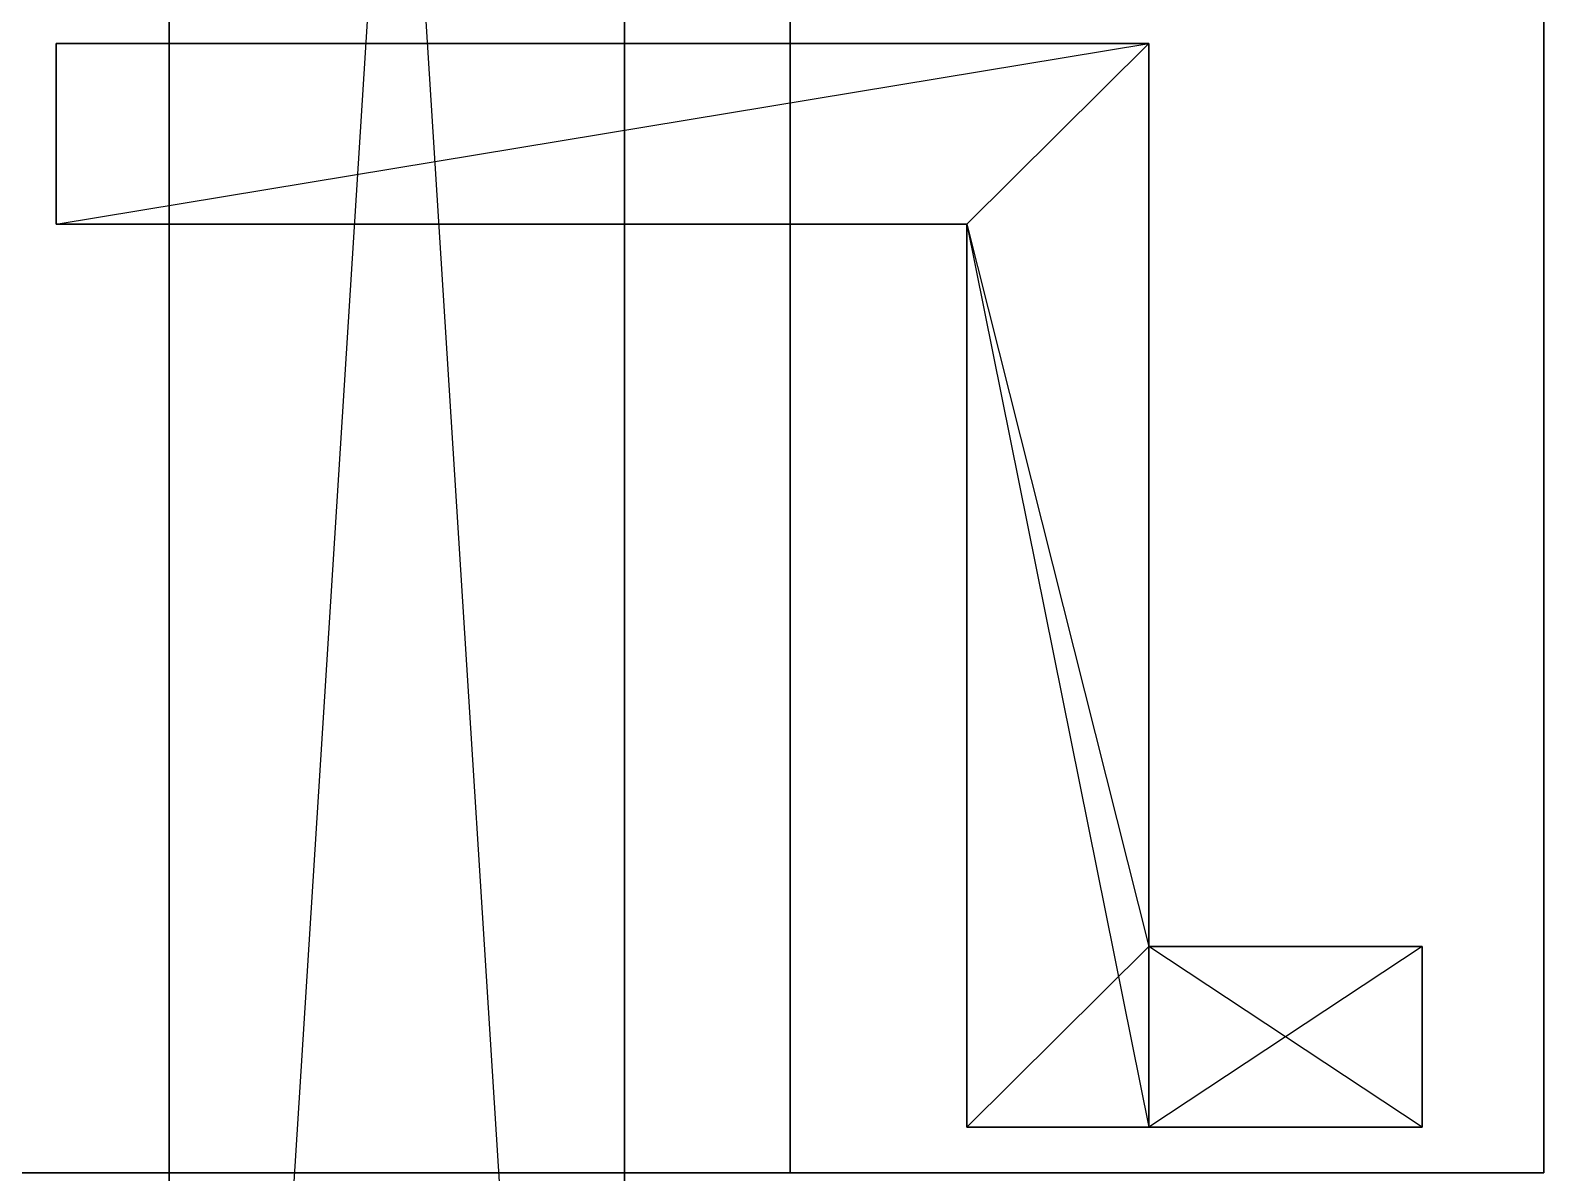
# Model space of a CAD drawing. Extents: x -3564 to 3564, y -219 to 258.
# Drawn here: x -2795.8 to -2730.4, y 19.7 to 69.1 of the extents above; entities that cross this region are included whole.
import ezdxf

# ---------------------------------------------------------------- set-up
doc = ezdxf.new("R2010")
doc.units = 0
doc.layers.add('UB3D', color=1, linetype='CONTINUOUS')

msp = doc.modelspace()

# ---------------------------------------------------------------- linework, layer by layer
at = {"layer": 'UB3D', "color": 254}
for points in [[(-2789.84252, -66.272953, 409.84252), (-2789.84252, -66.272953, 390.15748), (-2789.84252, 245.406811, 409.84252)], [(-2789.84252, -66.272953, 390.15748), (-2789.84252, 245.406811, 409.84252), (-2789.84252, 245.406811, 390.15748)], [(-2789.84252, -66.272953, 390.15748), (-2770.15748, -66.272953, 390.15748), (-2789.84252, 245.406811, 390.15748)], [(-2770.15748, -66.272953, 390.15748), (-2789.84252, 245.406811, 390.15748), (-2770.15748, 245.406811, 390.15748)], [(-2770.15748, -66.272953, 409.84252), (-2789.84252, -66.272953, 409.84252), (-2770.15748, 245.406811, 409.84252)], [(-2789.84252, -66.272953, 409.84252), (-2770.15748, 245.406811, 409.84252), (-2789.84252, 245.406811, 409.84252)], [(-2789.84252, -66.272953, 309.84252), (-2789.84252, -66.272953, 290.15748), (-2789.84252, 245.406811, 309.84252)], [(-2789.84252, -66.272953, 290.15748), (-2789.84252, 245.406811, 309.84252), (-2789.84252, 245.406811, 290.15748)], [(-2789.84252, -66.272953, 290.15748), (-2770.15748, -66.272953, 290.15748), (-2789.84252, 245.406811, 290.15748)], [(-2770.15748, -66.272953, 290.15748), (-2789.84252, 245.406811, 290.15748), (-2770.15748, 245.406811, 290.15748)], [(-2770.15748, -66.272953, 309.84252), (-2789.84252, -66.272953, 309.84252), (-2770.15748, 245.406811, 309.84252)], [(-2789.84252, -66.272953, 309.84252), (-2770.15748, 245.406811, 309.84252), (-2789.84252, 245.406811, 309.84252)], [(-2789.84252, -66.272953, 209.84252), (-2789.84252, -66.272953, 190.15748), (-2789.84252, 245.406811, 209.84252)], [(-2789.84252, -66.272953, 190.15748), (-2789.84252, 245.406811, 209.84252), (-2789.84252, 245.406811, 190.15748)], [(-2789.84252, -66.272953, 190.15748), (-2770.15748, -66.272953, 190.15748), (-2789.84252, 245.406811, 190.15748)], [(-2770.15748, -66.272953, 190.15748), (-2789.84252, 245.406811, 190.15748), (-2770.15748, 245.406811, 190.15748)], [(-2770.15748, -66.272953, 209.84252), (-2789.84252, -66.272953, 209.84252), (-2770.15748, 245.406811, 209.84252)], [(-2789.84252, -66.272953, 209.84252), (-2770.15748, 245.406811, 209.84252), (-2789.84252, 245.406811, 209.84252)], [(-2789.84252, -66.272953, 509.84252), (-2789.84252, -66.272953, 490.15748), (-2789.84252, 245.406811, 509.84252)], [(-2789.84252, -66.272953, 490.15748), (-2789.84252, 245.406811, 509.84252), (-2789.84252, 245.406811, 490.15748)], [(-2789.84252, -66.272953, 490.15748), (-2770.15748, -66.272953, 490.15748), (-2789.84252, 245.406811, 490.15748)], [(-2770.15748, -66.272953, 490.15748), (-2789.84252, 245.406811, 490.15748), (-2770.15748, 245.406811, 490.15748)], [(-2770.15748, -66.272953, 509.84252), (-2789.84252, -66.272953, 509.84252), (-2770.15748, 245.406811, 509.84252)], [(-2789.84252, -66.272953, 509.84252), (-2770.15748, 245.406811, 509.84252), (-2789.84252, 245.406811, 509.84252)], [(-2770.15748, -66.272953, 390.15748), (-2770.15748, -66.272953, 409.84252), (-2770.15748, 245.406811, 390.15748)], [(-2770.15748, -66.272953, 409.84252), (-2770.15748, 245.406811, 390.15748), (-2770.15748, 245.406811, 409.84252)], [(-2770.15748, -66.272953, 290.15748), (-2770.15748, -66.272953, 309.84252), (-2770.15748, 245.406811, 290.15748)], [(-2770.15748, -66.272953, 309.84252), (-2770.15748, 245.406811, 290.15748), (-2770.15748, 245.406811, 309.84252)], [(-2770.15748, -66.272953, 190.15748), (-2770.15748, -66.272953, 209.84252), (-2770.15748, 245.406811, 190.15748)], [(-2770.15748, -66.272953, 209.84252), (-2770.15748, 245.406811, 190.15748), (-2770.15748, 245.406811, 209.84252)], [(-2770.15748, -66.272953, 490.15748), (-2770.15748, -66.272953, 509.84252), (-2770.15748, 245.406811, 490.15748)], [(-2770.15748, -66.272953, 509.84252), (-2770.15748, 245.406811, 490.15748), (-2770.15748, 245.406811, 509.84252)], [(-2794.724409, 60.698819, -962.874016), (-2794.724409, 60.698819, -947.125984), (-2794.724409, 68.507913, -962.874016)], [(-2794.724409, 60.698819, -947.125984), (-2794.724409, 68.507913, -962.874016), (-2794.724409, 68.507913, -947.125984)], [(-2794.724409, 68.507913, -962.874016), (-2794.724409, 68.507913, -947.125984), (-2747.480315, 68.507913, -962.874016)], [(-2794.724409, 68.507913, -947.125984), (-2747.480315, 68.507913, -962.874016), (-2747.480315, 68.507913, -947.125984)], [(-2747.480315, 68.507913, -962.874016), (-2755.354331, 60.698819, -962.874016), (-2794.724409, 60.698819, -962.874016)], [(-2755.354331, 60.698819, -962.874016), (-2794.724409, 60.698819, -962.874016), (-2747.480315, 68.507913, -962.874016)], [(-2794.724409, 60.698819, -962.874016), (-2747.480315, 68.507913, -962.874016), (-2794.724409, 68.507913, -962.874016)], [(-2747.480315, 68.507913, -962.874016), (-2794.724409, 68.507913, -962.874016), (-2794.724409, 60.698819, -962.874016)], [(-2747.480315, 68.507913, -947.125984), (-2755.354331, 60.698819, -947.125984), (-2794.724409, 60.698819, -947.125984)], [(-2755.354331, 60.698819, -947.125984), (-2794.724409, 60.698819, -947.125984), (-2747.480315, 68.507913, -947.125984)], [(-2794.724409, 60.698819, -947.125984), (-2747.480315, 68.507913, -947.125984), (-2794.724409, 68.507913, -947.125984)], [(-2747.480315, 68.507913, -947.125984), (-2794.724409, 68.507913, -947.125984), (-2794.724409, 60.698819, -947.125984)], [(-2794.724409, 60.698819, -887.874016), (-2794.724409, 60.698819, -872.125984), (-2794.724409, 68.507913, -887.874016)], [(-2794.724409, 60.698819, -872.125984), (-2794.724409, 68.507913, -887.874016), (-2794.724409, 68.507913, -872.125984)], [(-2794.724409, 68.507913, -887.874016), (-2794.724409, 68.507913, -872.125984), (-2747.480315, 68.507913, -887.874016)], [(-2794.724409, 68.507913, -872.125984), (-2747.480315, 68.507913, -887.874016), (-2747.480315, 68.507913, -872.125984)], [(-2747.480315, 68.507913, -887.874016), (-2755.354331, 60.698819, -887.874016), (-2794.724409, 60.698819, -887.874016)], [(-2755.354331, 60.698819, -887.874016), (-2794.724409, 60.698819, -887.874016), (-2747.480315, 68.507913, -887.874016)], [(-2794.724409, 60.698819, -887.874016), (-2747.480315, 68.507913, -887.874016), (-2794.724409, 68.507913, -887.874016)], [(-2747.480315, 68.507913, -887.874016), (-2794.724409, 68.507913, -887.874016), (-2794.724409, 60.698819, -887.874016)], [(-2747.480315, 68.507913, -872.125984), (-2755.354331, 60.698819, -872.125984), (-2794.724409, 60.698819, -872.125984)], [(-2755.354331, 60.698819, -872.125984), (-2794.724409, 60.698819, -872.125984), (-2747.480315, 68.507913, -872.125984)], [(-2794.724409, 60.698819, -872.125984), (-2747.480315, 68.507913, -872.125984), (-2794.724409, 68.507913, -872.125984)], [(-2747.480315, 68.507913, -872.125984), (-2794.724409, 68.507913, -872.125984), (-2794.724409, 60.698819, -872.125984)], [(-2794.724409, 60.698819, -812.874016), (-2794.724409, 60.698819, -797.125984), (-2794.724409, 68.507913, -812.874016)], [(-2794.724409, 60.698819, -797.125984), (-2794.724409, 68.507913, -812.874016), (-2794.724409, 68.507913, -797.125984)], [(-2794.724409, 68.507913, -812.874016), (-2794.724409, 68.507913, -797.125984), (-2747.480315, 68.507913, -812.874016)], [(-2794.724409, 68.507913, -797.125984), (-2747.480315, 68.507913, -812.874016), (-2747.480315, 68.507913, -797.125984)], [(-2747.480315, 68.507913, -812.874016), (-2755.354331, 60.698819, -812.874016), (-2794.724409, 60.698819, -812.874016)], [(-2755.354331, 60.698819, -812.874016), (-2794.724409, 60.698819, -812.874016), (-2747.480315, 68.507913, -812.874016)], [(-2794.724409, 60.698819, -812.874016), (-2747.480315, 68.507913, -812.874016), (-2794.724409, 68.507913, -812.874016)], [(-2747.480315, 68.507913, -812.874016), (-2794.724409, 68.507913, -812.874016), (-2794.724409, 60.698819, -812.874016)], [(-2747.480315, 68.507913, -797.125984), (-2755.354331, 60.698819, -797.125984), (-2794.724409, 60.698819, -797.125984)], [(-2755.354331, 60.698819, -797.125984), (-2794.724409, 60.698819, -797.125984), (-2747.480315, 68.507913, -797.125984)], [(-2794.724409, 60.698819, -797.125984), (-2747.480315, 68.507913, -797.125984), (-2794.724409, 68.507913, -797.125984)], [(-2747.480315, 68.507913, -797.125984), (-2794.724409, 68.507913, -797.125984), (-2794.724409, 60.698819, -797.125984)], [(-2794.724409, 60.698819, -1202.874016), (-2794.724409, 60.698819, -1187.125984), (-2794.724409, 68.507913, -1202.874016)], [(-2794.724409, 60.698819, -1187.125984), (-2794.724409, 68.507913, -1202.874016), (-2794.724409, 68.507913, -1187.125984)], [(-2794.724409, 68.507913, -1202.874016), (-2794.724409, 68.507913, -1187.125984), (-2747.480315, 68.507913, -1202.874016)], [(-2794.724409, 68.507913, -1187.125984), (-2747.480315, 68.507913, -1202.874016), (-2747.480315, 68.507913, -1187.125984)], [(-2747.480315, 68.507913, -1202.874016), (-2755.354331, 60.698819, -1202.874016), (-2794.724409, 60.698819, -1202.874016)], [(-2755.354331, 60.698819, -1202.874016), (-2794.724409, 60.698819, -1202.874016), (-2747.480315, 68.507913, -1202.874016)], [(-2794.724409, 60.698819, -1202.874016), (-2747.480315, 68.507913, -1202.874016), (-2794.724409, 68.507913, -1202.874016)], [(-2747.480315, 68.507913, -1202.874016), (-2794.724409, 68.507913, -1202.874016), (-2794.724409, 60.698819, -1202.874016)], [(-2747.480315, 68.507913, -1187.125984), (-2755.354331, 60.698819, -1187.125984), (-2794.724409, 60.698819, -1187.125984)], [(-2755.354331, 60.698819, -1187.125984), (-2794.724409, 60.698819, -1187.125984), (-2747.480315, 68.507913, -1187.125984)], [(-2794.724409, 60.698819, -1187.125984), (-2747.480315, 68.507913, -1187.125984), (-2794.724409, 68.507913, -1187.125984)], [(-2747.480315, 68.507913, -1187.125984), (-2794.724409, 68.507913, -1187.125984), (-2794.724409, 60.698819, -1187.125984)], [(-2794.724409, 60.698819, -1127.874016), (-2794.724409, 60.698819, -1112.125984), (-2794.724409, 68.507913, -1127.874016)], [(-2794.724409, 60.698819, -1112.125984), (-2794.724409, 68.507913, -1127.874016), (-2794.724409, 68.507913, -1112.125984)], [(-2794.724409, 68.507913, -1127.874016), (-2794.724409, 68.507913, -1112.125984), (-2747.480315, 68.507913, -1127.874016)], [(-2794.724409, 68.507913, -1112.125984), (-2747.480315, 68.507913, -1127.874016), (-2747.480315, 68.507913, -1112.125984)], [(-2747.480315, 68.507913, -1127.874016), (-2755.354331, 60.698819, -1127.874016), (-2794.724409, 60.698819, -1127.874016)], [(-2755.354331, 60.698819, -1127.874016), (-2794.724409, 60.698819, -1127.874016), (-2747.480315, 68.507913, -1127.874016)], [(-2794.724409, 60.698819, -1127.874016), (-2747.480315, 68.507913, -1127.874016), (-2794.724409, 68.507913, -1127.874016)], [(-2747.480315, 68.507913, -1127.874016), (-2794.724409, 68.507913, -1127.874016), (-2794.724409, 60.698819, -1127.874016)], [(-2747.480315, 68.507913, -1112.125984), (-2755.354331, 60.698819, -1112.125984), (-2794.724409, 60.698819, -1112.125984)], [(-2755.354331, 60.698819, -1112.125984), (-2794.724409, 60.698819, -1112.125984), (-2747.480315, 68.507913, -1112.125984)], [(-2794.724409, 60.698819, -1112.125984), (-2747.480315, 68.507913, -1112.125984), (-2794.724409, 68.507913, -1112.125984)], [(-2747.480315, 68.507913, -1112.125984), (-2794.724409, 68.507913, -1112.125984), (-2794.724409, 60.698819, -1112.125984)], [(-2794.724409, 60.698819, -1052.874016), (-2794.724409, 60.698819, -1037.125984), (-2794.724409, 68.507913, -1052.874016)], [(-2794.724409, 60.698819, -1037.125984), (-2794.724409, 68.507913, -1052.874016), (-2794.724409, 68.507913, -1037.125984)], [(-2794.724409, 68.507913, -1052.874016), (-2794.724409, 68.507913, -1037.125984), (-2747.480315, 68.507913, -1052.874016)], [(-2794.724409, 68.507913, -1037.125984), (-2747.480315, 68.507913, -1052.874016), (-2747.480315, 68.507913, -1037.125984)], [(-2747.480315, 68.507913, -1052.874016), (-2755.354331, 60.698819, -1052.874016), (-2794.724409, 60.698819, -1052.874016)], [(-2755.354331, 60.698819, -1052.874016), (-2794.724409, 60.698819, -1052.874016), (-2747.480315, 68.507913, -1052.874016)], [(-2794.724409, 60.698819, -1052.874016), (-2747.480315, 68.507913, -1052.874016), (-2794.724409, 68.507913, -1052.874016)], [(-2747.480315, 68.507913, -1052.874016), (-2794.724409, 68.507913, -1052.874016), (-2794.724409, 60.698819, -1052.874016)], [(-2747.480315, 68.507913, -1037.125984), (-2755.354331, 60.698819, -1037.125984), (-2794.724409, 60.698819, -1037.125984)], [(-2755.354331, 60.698819, -1037.125984), (-2794.724409, 60.698819, -1037.125984), (-2747.480315, 68.507913, -1037.125984)], [(-2794.724409, 60.698819, -1037.125984), (-2747.480315, 68.507913, -1037.125984), (-2794.724409, 68.507913, -1037.125984)], [(-2747.480315, 68.507913, -1037.125984), (-2794.724409, 68.507913, -1037.125984), (-2794.724409, 60.698819, -1037.125984)], [(-2755.354331, 60.698819, -962.874016), (-2747.480315, 29.462598, -962.874016), (-2747.480315, 68.507913, -962.874016)], [(-2747.480315, 29.462598, -962.874016), (-2747.480315, 68.507913, -962.874016), (-2755.354331, 60.698819, -962.874016)], [(-2755.354331, 60.698819, -947.125984), (-2747.480315, 29.462598, -947.125984), (-2747.480315, 68.507913, -947.125984)], [(-2747.480315, 29.462598, -947.125984), (-2747.480315, 68.507913, -947.125984), (-2755.354331, 60.698819, -947.125984)], [(-2755.354331, 60.698819, -887.874016), (-2747.480315, 29.462598, -887.874016), (-2747.480315, 68.507913, -887.874016)], [(-2747.480315, 29.462598, -887.874016), (-2747.480315, 68.507913, -887.874016), (-2755.354331, 60.698819, -887.874016)], [(-2755.354331, 60.698819, -872.125984), (-2747.480315, 29.462598, -872.125984), (-2747.480315, 68.507913, -872.125984)], [(-2747.480315, 29.462598, -872.125984), (-2747.480315, 68.507913, -872.125984), (-2755.354331, 60.698819, -872.125984)], [(-2755.354331, 60.698819, -812.874016), (-2747.480315, 29.462598, -812.874016), (-2747.480315, 68.507913, -812.874016)], [(-2747.480315, 29.462598, -812.874016), (-2747.480315, 68.507913, -812.874016), (-2755.354331, 60.698819, -812.874016)], [(-2755.354331, 60.698819, -797.125984), (-2747.480315, 29.462598, -797.125984), (-2747.480315, 68.507913, -797.125984)], [(-2747.480315, 29.462598, -797.125984), (-2747.480315, 68.507913, -797.125984), (-2755.354331, 60.698819, -797.125984)], [(-2755.354331, 60.698819, -1202.874016), (-2747.480315, 29.462598, -1202.874016), (-2747.480315, 68.507913, -1202.874016)], [(-2747.480315, 29.462598, -1202.874016), (-2747.480315, 68.507913, -1202.874016), (-2755.354331, 60.698819, -1202.874016)], [(-2755.354331, 60.698819, -1187.125984), (-2747.480315, 29.462598, -1187.125984), (-2747.480315, 68.507913, -1187.125984)], [(-2747.480315, 29.462598, -1187.125984), (-2747.480315, 68.507913, -1187.125984), (-2755.354331, 60.698819, -1187.125984)], [(-2755.354331, 60.698819, -1127.874016), (-2747.480315, 29.462598, -1127.874016), (-2747.480315, 68.507913, -1127.874016)], [(-2747.480315, 29.462598, -1127.874016), (-2747.480315, 68.507913, -1127.874016), (-2755.354331, 60.698819, -1127.874016)], [(-2755.354331, 60.698819, -1112.125984), (-2747.480315, 29.462598, -1112.125984), (-2747.480315, 68.507913, -1112.125984)], [(-2747.480315, 29.462598, -1112.125984), (-2747.480315, 68.507913, -1112.125984), (-2755.354331, 60.698819, -1112.125984)], [(-2755.354331, 60.698819, -1052.874016), (-2747.480315, 29.462598, -1052.874016), (-2747.480315, 68.507913, -1052.874016)], [(-2747.480315, 29.462598, -1052.874016), (-2747.480315, 68.507913, -1052.874016), (-2755.354331, 60.698819, -1052.874016)], [(-2755.354331, 60.698819, -1037.125984), (-2747.480315, 29.462598, -1037.125984), (-2747.480315, 68.507913, -1037.125984)], [(-2747.480315, 29.462598, -1037.125984), (-2747.480315, 68.507913, -1037.125984), (-2755.354331, 60.698819, -1037.125984)], [(-2747.480315, 68.507913, -962.874016), (-2747.480315, 68.507913, -947.125984), (-2747.480315, 29.462598, -962.874016)], [(-2747.480315, 68.507913, -947.125984), (-2747.480315, 29.462598, -962.874016), (-2747.480315, 29.462598, -947.125984)], [(-2747.480315, 68.507913, -887.874016), (-2747.480315, 68.507913, -872.125984), (-2747.480315, 29.462598, -887.874016)], [(-2747.480315, 68.507913, -872.125984), (-2747.480315, 29.462598, -887.874016), (-2747.480315, 29.462598, -872.125984)], [(-2747.480315, 68.507913, -812.874016), (-2747.480315, 68.507913, -797.125984), (-2747.480315, 29.462598, -812.874016)], [(-2747.480315, 68.507913, -797.125984), (-2747.480315, 29.462598, -812.874016), (-2747.480315, 29.462598, -797.125984)], [(-2747.480315, 68.507913, -1202.874016), (-2747.480315, 68.507913, -1187.125984), (-2747.480315, 29.462598, -1202.874016)], [(-2747.480315, 68.507913, -1187.125984), (-2747.480315, 29.462598, -1202.874016), (-2747.480315, 29.462598, -1187.125984)], [(-2747.480315, 68.507913, -1127.874016), (-2747.480315, 68.507913, -1112.125984), (-2747.480315, 29.462598, -1127.874016)], [(-2747.480315, 68.507913, -1112.125984), (-2747.480315, 29.462598, -1127.874016), (-2747.480315, 29.462598, -1112.125984)], [(-2747.480315, 68.507913, -1052.874016), (-2747.480315, 68.507913, -1037.125984), (-2747.480315, 29.462598, -1052.874016)], [(-2747.480315, 68.507913, -1037.125984), (-2747.480315, 29.462598, -1052.874016), (-2747.480315, 29.462598, -1037.125984)], [(-2755.354331, 60.698819, -962.874016), (-2755.354331, 60.698819, -947.125984), (-2794.724409, 60.698819, -962.874016)], [(-2755.354331, 60.698819, -947.125984), (-2794.724409, 60.698819, -962.874016), (-2794.724409, 60.698819, -947.125984)], [(-2755.354331, 60.698819, -887.874016), (-2755.354331, 60.698819, -872.125984), (-2794.724409, 60.698819, -887.874016)], [(-2755.354331, 60.698819, -872.125984), (-2794.724409, 60.698819, -887.874016), (-2794.724409, 60.698819, -872.125984)], [(-2755.354331, 60.698819, -812.874016), (-2755.354331, 60.698819, -797.125984), (-2794.724409, 60.698819, -812.874016)], [(-2755.354331, 60.698819, -797.125984), (-2794.724409, 60.698819, -812.874016), (-2794.724409, 60.698819, -797.125984)], [(-2755.354331, 60.698819, -1202.874016), (-2755.354331, 60.698819, -1187.125984), (-2794.724409, 60.698819, -1202.874016)], [(-2755.354331, 60.698819, -1187.125984), (-2794.724409, 60.698819, -1202.874016), (-2794.724409, 60.698819, -1187.125984)], [(-2755.354331, 60.698819, -1127.874016), (-2755.354331, 60.698819, -1112.125984), (-2794.724409, 60.698819, -1127.874016)], [(-2755.354331, 60.698819, -1112.125984), (-2794.724409, 60.698819, -1127.874016), (-2794.724409, 60.698819, -1112.125984)], [(-2755.354331, 60.698819, -1052.874016), (-2755.354331, 60.698819, -1037.125984), (-2794.724409, 60.698819, -1052.874016)], [(-2755.354331, 60.698819, -1037.125984), (-2794.724409, 60.698819, -1052.874016), (-2794.724409, 60.698819, -1037.125984)], [(-2755.354331, 21.653543, -962.874016), (-2755.354331, 21.653543, -947.125984), (-2755.354331, 60.698819, -962.874016)], [(-2755.354331, 21.653543, -947.125984), (-2755.354331, 60.698819, -962.874016), (-2755.354331, 60.698819, -947.125984)], [(-2747.480315, 21.653543, -962.874016), (-2755.354331, 21.653543, -962.874016), (-2755.354331, 60.698819, -962.874016)], [(-2755.354331, 21.653543, -962.874016), (-2755.354331, 60.698819, -962.874016), (-2747.480315, 29.462598, -962.874016)], [(-2747.480315, 29.462598, -947.125984), (-2755.354331, 21.653543, -947.125984), (-2755.354331, 60.698819, -947.125984)], [(-2755.354331, 21.653543, -947.125984), (-2755.354331, 60.698819, -947.125984), (-2747.480315, 29.462598, -947.125984)], [(-2755.354331, 21.653543, -887.874016), (-2755.354331, 21.653543, -872.125984), (-2755.354331, 60.698819, -887.874016)], [(-2755.354331, 21.653543, -872.125984), (-2755.354331, 60.698819, -887.874016), (-2755.354331, 60.698819, -872.125984)], [(-2747.480315, 21.653543, -887.874016), (-2755.354331, 21.653543, -887.874016), (-2755.354331, 60.698819, -887.874016)], [(-2755.354331, 21.653543, -887.874016), (-2755.354331, 60.698819, -887.874016), (-2747.480315, 29.462598, -887.874016)], [(-2747.480315, 29.462598, -872.125984), (-2755.354331, 21.653543, -872.125984), (-2755.354331, 60.698819, -872.125984)], [(-2755.354331, 21.653543, -872.125984), (-2755.354331, 60.698819, -872.125984), (-2747.480315, 29.462598, -872.125984)], [(-2755.354331, 21.653543, -812.874016), (-2755.354331, 21.653543, -797.125984), (-2755.354331, 60.698819, -812.874016)], [(-2755.354331, 21.653543, -797.125984), (-2755.354331, 60.698819, -812.874016), (-2755.354331, 60.698819, -797.125984)], [(-2747.480315, 21.653543, -812.874016), (-2755.354331, 21.653543, -812.874016), (-2755.354331, 60.698819, -812.874016)], [(-2755.354331, 21.653543, -812.874016), (-2755.354331, 60.698819, -812.874016), (-2747.480315, 29.462598, -812.874016)], [(-2747.480315, 29.462598, -797.125984), (-2755.354331, 21.653543, -797.125984), (-2755.354331, 60.698819, -797.125984)], [(-2755.354331, 21.653543, -797.125984), (-2755.354331, 60.698819, -797.125984), (-2747.480315, 29.462598, -797.125984)], [(-2755.354331, 21.653543, -1202.874016), (-2755.354331, 21.653543, -1187.125984), (-2755.354331, 60.698819, -1202.874016)], [(-2755.354331, 21.653543, -1187.125984), (-2755.354331, 60.698819, -1202.874016), (-2755.354331, 60.698819, -1187.125984)], [(-2747.480315, 21.653543, -1202.874016), (-2755.354331, 21.653543, -1202.874016), (-2755.354331, 60.698819, -1202.874016)], [(-2755.354331, 21.653543, -1202.874016), (-2755.354331, 60.698819, -1202.874016), (-2747.480315, 29.462598, -1202.874016)], [(-2747.480315, 29.462598, -1187.125984), (-2755.354331, 21.653543, -1187.125984), (-2755.354331, 60.698819, -1187.125984)], [(-2755.354331, 21.653543, -1187.125984), (-2755.354331, 60.698819, -1187.125984), (-2747.480315, 29.462598, -1187.125984)], [(-2755.354331, 21.653543, -1127.874016), (-2755.354331, 21.653543, -1112.125984), (-2755.354331, 60.698819, -1127.874016)], [(-2755.354331, 21.653543, -1112.125984), (-2755.354331, 60.698819, -1127.874016), (-2755.354331, 60.698819, -1112.125984)], [(-2747.480315, 21.653543, -1127.874016), (-2755.354331, 21.653543, -1127.874016), (-2755.354331, 60.698819, -1127.874016)], [(-2755.354331, 21.653543, -1127.874016), (-2755.354331, 60.698819, -1127.874016), (-2747.480315, 29.462598, -1127.874016)], [(-2747.480315, 29.462598, -1112.125984), (-2755.354331, 21.653543, -1112.125984), (-2755.354331, 60.698819, -1112.125984)], [(-2755.354331, 21.653543, -1112.125984), (-2755.354331, 60.698819, -1112.125984), (-2747.480315, 29.462598, -1112.125984)], [(-2755.354331, 21.653543, -1052.874016), (-2755.354331, 21.653543, -1037.125984), (-2755.354331, 60.698819, -1052.874016)], [(-2755.354331, 21.653543, -1037.125984), (-2755.354331, 60.698819, -1052.874016), (-2755.354331, 60.698819, -1037.125984)], [(-2747.480315, 21.653543, -1052.874016), (-2755.354331, 21.653543, -1052.874016), (-2755.354331, 60.698819, -1052.874016)], [(-2755.354331, 21.653543, -1052.874016), (-2755.354331, 60.698819, -1052.874016), (-2747.480315, 29.462598, -1052.874016)], [(-2747.480315, 29.462598, -1037.125984), (-2755.354331, 21.653543, -1037.125984), (-2755.354331, 60.698819, -1037.125984)], [(-2755.354331, 21.653543, -1037.125984), (-2755.354331, 60.698819, -1037.125984), (-2747.480315, 29.462598, -1037.125984)], [(-2747.480315, 29.462598, -962.874016), (-2747.480315, 21.653543, -962.874016), (-2755.354331, 21.653543, -962.874016)], [(-2747.480315, 21.653543, -947.125984), (-2747.480315, 29.462598, -947.125984), (-2755.354331, 21.653543, -947.125984)], [(-2747.480315, 29.462598, -887.874016), (-2747.480315, 21.653543, -887.874016), (-2755.354331, 21.653543, -887.874016)], [(-2747.480315, 21.653543, -872.125984), (-2747.480315, 29.462598, -872.125984), (-2755.354331, 21.653543, -872.125984)], [(-2747.480315, 29.462598, -812.874016), (-2747.480315, 21.653543, -812.874016), (-2755.354331, 21.653543, -812.874016)], [(-2747.480315, 21.653543, -797.125984), (-2747.480315, 29.462598, -797.125984), (-2755.354331, 21.653543, -797.125984)], [(-2747.480315, 29.462598, -1202.874016), (-2747.480315, 21.653543, -1202.874016), (-2755.354331, 21.653543, -1202.874016)], [(-2747.480315, 21.653543, -1187.125984), (-2747.480315, 29.462598, -1187.125984), (-2755.354331, 21.653543, -1187.125984)], [(-2747.480315, 29.462598, -1127.874016), (-2747.480315, 21.653543, -1127.874016), (-2755.354331, 21.653543, -1127.874016)], [(-2747.480315, 21.653543, -1112.125984), (-2747.480315, 29.462598, -1112.125984), (-2755.354331, 21.653543, -1112.125984)], [(-2747.480315, 29.462598, -1052.874016), (-2747.480315, 21.653543, -1052.874016), (-2755.354331, 21.653543, -1052.874016)], [(-2747.480315, 21.653543, -1037.125984), (-2747.480315, 29.462598, -1037.125984), (-2755.354331, 21.653543, -1037.125984)], [(-2747.480315, 29.462598, -962.874016), (-2747.480315, 29.462598, -947.125984), (-2735.669291, 29.462598, -962.874016)], [(-2747.480315, 29.462598, -947.125984), (-2735.669291, 29.462598, -962.874016), (-2735.669291, 29.462598, -947.125984)], [(-2735.669291, 29.462598, -962.874016), (-2735.669291, 21.653543, -962.874016), (-2747.480315, 29.462598, -962.874016)], [(-2735.669291, 21.653543, -962.874016), (-2747.480315, 29.462598, -962.874016), (-2747.480315, 21.653543, -962.874016)], [(-2735.669291, 21.653543, -947.125984), (-2735.669291, 29.462598, -947.125984), (-2747.480315, 21.653543, -947.125984)], [(-2735.669291, 29.462598, -947.125984), (-2747.480315, 21.653543, -947.125984), (-2747.480315, 29.462598, -947.125984)], [(-2747.480315, 29.462598, -887.874016), (-2747.480315, 29.462598, -872.125984), (-2735.669291, 29.462598, -887.874016)], [(-2747.480315, 29.462598, -872.125984), (-2735.669291, 29.462598, -887.874016), (-2735.669291, 29.462598, -872.125984)], [(-2735.669291, 29.462598, -887.874016), (-2735.669291, 21.653543, -887.874016), (-2747.480315, 29.462598, -887.874016)], [(-2735.669291, 21.653543, -887.874016), (-2747.480315, 29.462598, -887.874016), (-2747.480315, 21.653543, -887.874016)], [(-2735.669291, 21.653543, -872.125984), (-2735.669291, 29.462598, -872.125984), (-2747.480315, 21.653543, -872.125984)], [(-2735.669291, 29.462598, -872.125984), (-2747.480315, 21.653543, -872.125984), (-2747.480315, 29.462598, -872.125984)], [(-2747.480315, 29.462598, -812.874016), (-2747.480315, 29.462598, -797.125984), (-2735.669291, 29.462598, -812.874016)], [(-2747.480315, 29.462598, -797.125984), (-2735.669291, 29.462598, -812.874016), (-2735.669291, 29.462598, -797.125984)], [(-2735.669291, 29.462598, -812.874016), (-2735.669291, 21.653543, -812.874016), (-2747.480315, 29.462598, -812.874016)], [(-2735.669291, 21.653543, -812.874016), (-2747.480315, 29.462598, -812.874016), (-2747.480315, 21.653543, -812.874016)], [(-2735.669291, 21.653543, -797.125984), (-2735.669291, 29.462598, -797.125984), (-2747.480315, 21.653543, -797.125984)], [(-2735.669291, 29.462598, -797.125984), (-2747.480315, 21.653543, -797.125984), (-2747.480315, 29.462598, -797.125984)], [(-2747.480315, 29.462598, -1202.874016), (-2747.480315, 29.462598, -1187.125984), (-2735.669291, 29.462598, -1202.874016)], [(-2747.480315, 29.462598, -1187.125984), (-2735.669291, 29.462598, -1202.874016), (-2735.669291, 29.462598, -1187.125984)], [(-2735.669291, 29.462598, -1202.874016), (-2735.669291, 21.653543, -1202.874016), (-2747.480315, 29.462598, -1202.874016)], [(-2735.669291, 21.653543, -1202.874016), (-2747.480315, 29.462598, -1202.874016), (-2747.480315, 21.653543, -1202.874016)], [(-2735.669291, 21.653543, -1187.125984), (-2735.669291, 29.462598, -1187.125984), (-2747.480315, 21.653543, -1187.125984)], [(-2735.669291, 29.462598, -1187.125984), (-2747.480315, 21.653543, -1187.125984), (-2747.480315, 29.462598, -1187.125984)], [(-2747.480315, 29.462598, -1127.874016), (-2747.480315, 29.462598, -1112.125984), (-2735.669291, 29.462598, -1127.874016)], [(-2747.480315, 29.462598, -1112.125984), (-2735.669291, 29.462598, -1127.874016), (-2735.669291, 29.462598, -1112.125984)], [(-2735.669291, 29.462598, -1127.874016), (-2735.669291, 21.653543, -1127.874016), (-2747.480315, 29.462598, -1127.874016)], [(-2735.669291, 21.653543, -1127.874016), (-2747.480315, 29.462598, -1127.874016), (-2747.480315, 21.653543, -1127.874016)], [(-2735.669291, 21.653543, -1112.125984), (-2735.669291, 29.462598, -1112.125984), (-2747.480315, 21.653543, -1112.125984)], [(-2735.669291, 29.462598, -1112.125984), (-2747.480315, 21.653543, -1112.125984), (-2747.480315, 29.462598, -1112.125984)], [(-2747.480315, 29.462598, -1052.874016), (-2747.480315, 29.462598, -1037.125984), (-2735.669291, 29.462598, -1052.874016)], [(-2747.480315, 29.462598, -1037.125984), (-2735.669291, 29.462598, -1052.874016), (-2735.669291, 29.462598, -1037.125984)], [(-2735.669291, 29.462598, -1052.874016), (-2735.669291, 21.653543, -1052.874016), (-2747.480315, 29.462598, -1052.874016)], [(-2735.669291, 21.653543, -1052.874016), (-2747.480315, 29.462598, -1052.874016), (-2747.480315, 21.653543, -1052.874016)], [(-2735.669291, 21.653543, -1037.125984), (-2735.669291, 29.462598, -1037.125984), (-2747.480315, 21.653543, -1037.125984)], [(-2735.669291, 29.462598, -1037.125984), (-2747.480315, 21.653543, -1037.125984), (-2747.480315, 29.462598, -1037.125984)], [(-2735.669291, 29.462598, -962.874016), (-2735.669291, 29.462598, -947.125984), (-2735.669291, 21.653543, -962.874016)], [(-2735.669291, 29.462598, -947.125984), (-2735.669291, 21.653543, -962.874016), (-2735.669291, 21.653543, -947.125984)], [(-2735.669291, 29.462598, -887.874016), (-2735.669291, 29.462598, -872.125984), (-2735.669291, 21.653543, -887.874016)], [(-2735.669291, 29.462598, -872.125984), (-2735.669291, 21.653543, -887.874016), (-2735.669291, 21.653543, -872.125984)], [(-2735.669291, 29.462598, -812.874016), (-2735.669291, 29.462598, -797.125984), (-2735.669291, 21.653543, -812.874016)], [(-2735.669291, 29.462598, -797.125984), (-2735.669291, 21.653543, -812.874016), (-2735.669291, 21.653543, -797.125984)], [(-2735.669291, 29.462598, -1202.874016), (-2735.669291, 29.462598, -1187.125984), (-2735.669291, 21.653543, -1202.874016)], [(-2735.669291, 29.462598, -1187.125984), (-2735.669291, 21.653543, -1202.874016), (-2735.669291, 21.653543, -1187.125984)], [(-2735.669291, 29.462598, -1127.874016), (-2735.669291, 29.462598, -1112.125984), (-2735.669291, 21.653543, -1127.874016)], [(-2735.669291, 29.462598, -1112.125984), (-2735.669291, 21.653543, -1127.874016), (-2735.669291, 21.653543, -1112.125984)], [(-2735.669291, 29.462598, -1052.874016), (-2735.669291, 29.462598, -1037.125984), (-2735.669291, 21.653543, -1052.874016)], [(-2735.669291, 29.462598, -1037.125984), (-2735.669291, 21.653543, -1052.874016), (-2735.669291, 21.653543, -1037.125984)], [(-2735.669291, 21.653543, -962.874016), (-2735.669291, 21.653543, -947.125984), (-2755.354331, 21.653543, -962.874016)], [(-2735.669291, 21.653543, -947.125984), (-2755.354331, 21.653543, -962.874016), (-2755.354331, 21.653543, -947.125984)], [(-2735.669291, 21.653543, -887.874016), (-2735.669291, 21.653543, -872.125984), (-2755.354331, 21.653543, -887.874016)], [(-2735.669291, 21.653543, -872.125984), (-2755.354331, 21.653543, -887.874016), (-2755.354331, 21.653543, -872.125984)], [(-2735.669291, 21.653543, -812.874016), (-2735.669291, 21.653543, -797.125984), (-2755.354331, 21.653543, -812.874016)], [(-2735.669291, 21.653543, -797.125984), (-2755.354331, 21.653543, -812.874016), (-2755.354331, 21.653543, -797.125984)], [(-2735.669291, 21.653543, -1202.874016), (-2735.669291, 21.653543, -1187.125984), (-2755.354331, 21.653543, -1202.874016)], [(-2735.669291, 21.653543, -1187.125984), (-2755.354331, 21.653543, -1202.874016), (-2755.354331, 21.653543, -1187.125984)], [(-2735.669291, 21.653543, -1127.874016), (-2735.669291, 21.653543, -1112.125984), (-2755.354331, 21.653543, -1127.874016)], [(-2735.669291, 21.653543, -1112.125984), (-2755.354331, 21.653543, -1127.874016), (-2755.354331, 21.653543, -1112.125984)], [(-2735.669291, 21.653543, -1052.874016), (-2735.669291, 21.653543, -1037.125984), (-2755.354331, 21.653543, -1052.874016)], [(-2735.669291, 21.653543, -1037.125984), (-2755.354331, 21.653543, -1052.874016), (-2755.354331, 21.653543, -1037.125984)]]:
    msp.add_3dface(points, dxfattribs=at)
at = {"layer": 'UB3D', "color": 27}
for points in [[(-2916.535433, 19.689016, -781.102362), (-2762.992126, 19.689016, -781.102362), (-2762.992126, 113.389803, -781.102362), (-2916.535433, 113.389803, -781.102362)], [(-2762.992126, 19.689016, -978.740157), (-2916.535433, 19.689016, -978.740157), (-2916.535433, 113.389803, -978.740157), (-2762.992126, 113.389803, -978.740157)], [(-2916.535433, 19.689016, -1020.866142), (-2762.992126, 19.689016, -1020.866142), (-2762.992126, 113.389803, -1020.866142), (-2916.535433, 113.389803, -1020.866142)], [(-2762.992126, 19.689016, -1218.503937), (-2916.535433, 19.689016, -1218.503937), (-2916.535433, 113.389803, -1218.503937), (-2762.992126, 113.389803, -1218.503937)], [(-2762.992126, 19.689016, -781.102362), (-2762.992126, 19.689016, -978.740157), (-2762.992126, 113.389803, -978.740157), (-2762.992126, 113.389803, -781.102362)], [(-2762.992126, 19.689016, -1020.866142), (-2762.992126, 19.689016, -1218.503937), (-2762.992126, 113.389803, -1218.503937), (-2762.992126, 113.389803, -1020.866142)], [(-2730.41, 19.689016, 150.54), (-2829.49, 19.689016, 150.54), (-2829.49, 98.429173, 150.54), (-2730.41, 98.429173, 150.54)], [(-2829.49, 19.689016, 550.73), (-2730.41, 19.689016, 550.73), (-2730.41, 98.429173, 550.73), (-2829.49, 98.429173, 550.73)], [(-2730.41, 19.689016, 550.73), (-2730.41, 19.689016, 150.54), (-2730.41, 98.429173, 150.54), (-2730.41, 98.429173, 550.73)], [(-2916.535433, 19.689016, -978.740157), (-2916.535433, 19.689016, -781.102362), (-2762.992126, 19.689016, -781.102362)], [(-2916.535433, 19.689016, -978.740157), (-2762.992126, 19.689016, -781.102362), (-2762.992126, 19.689016, -978.740157)], [(-2916.535433, 19.689016, -978.740157), (-2762.992126, 19.689016, -978.740157), (-2916.535433, 19.689016, -978.740157)], [(-2916.535433, 19.689016, -1218.503937), (-2916.535433, 19.689016, -1020.866142), (-2762.992126, 19.689016, -1020.866142)], [(-2916.535433, 19.689016, -1218.503937), (-2762.992126, 19.689016, -1020.866142), (-2762.992126, 19.689016, -1218.503937)], [(-2916.535433, 19.689016, -1218.503937), (-2762.992126, 19.689016, -1218.503937), (-2916.535433, 19.689016, -1218.503937)], [(-2730.41, 19.689016, 150.54), (-2829.49, 19.689016, 150.54), (-2829.49, 19.689016, 550.73)], [(-2730.41, 19.689016, 150.54), (-2829.49, 19.689016, 550.73), (-2730.41, 19.689016, 550.73)], [(-2730.41, 19.689016, 150.54), (-2730.41, 19.689016, 550.73), (-2730.41, 19.689016, 150.54)]]:
    msp.add_3dface(points, dxfattribs=at)

doc.saveas('drawing.dxf')
